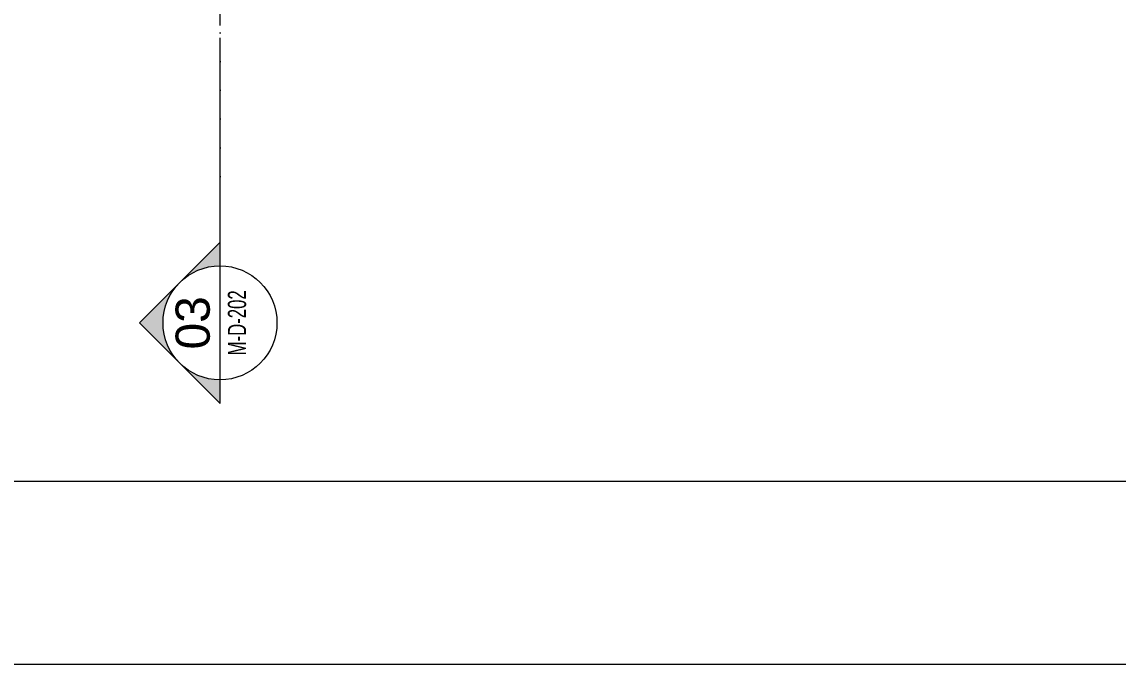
# Model space of a CAD drawing. Extents: x -2598 to 23780, y 0 to 8114.
# Drawn here: x 7916 to 8396.9, y 0 to 281.6 of the extents above; entities that cross this region are included whole.
import ezdxf
from ezdxf.enums import TextEntityAlignment as Align

# ---------------------------------------------------------------- set-up
doc = ezdxf.new("R2010")
doc.units = 0
doc.header["$LTSCALE"] = 25
doc.header["$MEASUREMENT"] = 0
doc.linetypes.add('DASHDOT2', pattern=[0.5, 0.25, -0.125, 0, -0.125])
doc.layers.get('0').update_dxf_attribs({"color": 9, "lineweight": 9})
doc.layers.add('21', color=9, linetype='Continuous', lineweight=9)
doc.layers.add('40A', color=9, linetype='Continuous', lineweight=9)
doc.styles.add('Arial', font='arial.ttf', dxfattribs={"height": 2.5})
doc.styles.add('MuuM_TEXT-STANDART', font='ARIALN.TTF')

# ---------------------------------------------------------------- blocks, each defined once
blk = doc.blocks.new('0_buildingsection')
h = blk.add_hatch(color=256)
h.paths.add_polyline_path([(7.071, 0), (0, 7.071), (-7.071, 0)])
h.paths.add_polyline_path([(5, 0, 1), (-5, 0)], flags=16)
for points in [[(7.071, 0), (0, 7.071), (-7.071, 0), (25, 0)], [(7.071, 0), (0, 7.071), (-7.071, 0), (7.071, 0)]]:
    blk.add_lwpolyline(points)
blk.add_circle((0, 0), 5)
at = {"style": 'Arial'}
blk.add_attdef('KESITADI', text='', height=3, dxfattribs=at).set_placement((0, 0), align=Align.BOTTOM_CENTER)
blk.add_attdef('PAFTAADI', text='', height=2, dxfattribs=at).set_placement((0, -0.5), align=Align.TOP_CENTER)

msp = doc.modelspace()

# ---------------------------------------------------------------- linework, layer by layer
at = {"layer": '21', "linetype": 'DASHDOT2'}
msp.add_lwpolyline([(8002.88, 204.47), (8002.88, 4014.1)], dxfattribs=at)
at = {"layer": '40A'}
for points in [[(11890, 4205), (5945, 4205), (5945, 0), (11890, 0)], [(11350.06, 80), (6025, 80), (6025, 4125), (11350.06, 4125)]]:
    msp.add_lwpolyline(points, close=True, dxfattribs=at)

# ---------------------------------------------------------------- block references
at = {"layer": '21'}
ref = msp.add_blockref('0_buildingsection', (8002.88, 149.64), dxfattribs=dict(at, xscale=5, yscale=5, zscale=5, rotation=90))
ref.add_attrib('KESITADI', '03', dxfattribs={"layer": '0', "height": 15, "rotation": 90, "style": 'Arial'}).set_placement((8002.88, 149.64), align=Align.BOTTOM_CENTER)
ref.add_attrib('PAFTAADI', 'M-D-202', dxfattribs={"layer": '0', "height": 8, "rotation": 90, "style": 'MuuM_TEXT-STANDART', "width": 0.8}).set_placement((8016.72, 149.64), align=Align.BOTTOM_CENTER)

doc.saveas('drawing.dxf')
